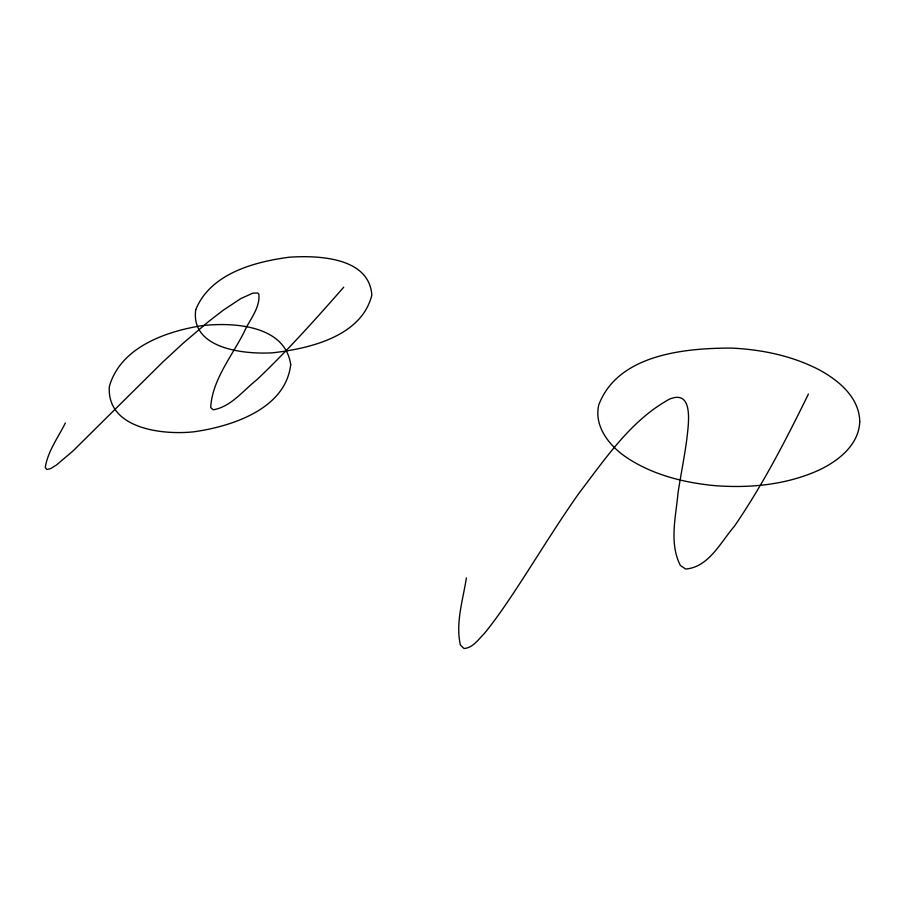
<?xml version="1.0" encoding="UTF-8"?>
<svg xmlns="http://www.w3.org/2000/svg" width="905" height="905" viewBox="0 0 905 905"><rect width="100%" height="100%" fill="white"/><g stroke="black" fill="none" stroke-linecap="round" stroke-linejoin="round"><path stroke-width="1.36" d="M466.38 577.922C462.998 599.936 455.407 622.753 460.396 645.05L464.05 648.534C473.168 647.799 478.564 639.168 484.526 633.285C495.295 620.117 504.854 606.045 514.278 591.904C535.986 558.973 556.405 525.183 579.177 492.942C605.411 458.722 630.864 420.225 669.61 399.082C694.542 388.879 688.151 426.051 686.85 438.959C684.44 456.968 680.832 474.774 678.049 492.716C675.933 516.495 668.965 543.023 680.334 565.421L685.651 569.03C708.751 567.265 720.799 541.937 734.408 526.246C763.006 484.514 786.207 439.4 808.425 394.037M65.386 422.986C58.169 437.42 47.841 451.176 45.25 467.41L46.868 469.537L50.725 468.575L56.585 464.899L73.09 450.882L162.866 361.977L182.867 343.493L208.817 321.343L223.365 310.144L240.877 298.537L252.868 293.141L257.54 293.028L258.83 294.046C260.493 307.824 249.395 319.963 244.112 332.067C231.929 356.355 212.155 379.874 210.707 407.589L213.207 409.807C231.047 406.809 243.219 390.451 256.805 379.806C287.507 350.62 315.822 319.046 343.719 287.19M290.697 364.579C285.742 408.958 231.94 426.346 194.236 431.753C163.443 435.248 106.654 429.14 109.313 386.718C120.127 347.611 165.129 331.649 201.283 325.766C232.472 322.067 285.064 324.748 290.697 364.579M859.75 421.73C858.856 444.932 838.347 460.962 819.014 470.091C786.287 484.944 749.431 488.44 713.909 485.555C683.422 482.546 652.607 474.774 626.826 457.659C609.812 446.357 593.827 426.787 598.714 405.078C617.663 354.375 684.859 348.052 731.376 348.086C761.15 349.466 791.117 355.552 817.826 369.116C837.906 379.648 859.399 397.08 859.75 421.73M195.74 309.748C190.254 349.262 245.278 354.545 272.88 352.78C309.465 348.606 361.581 336.445 371.819 295.166C369.342 257.088 317.666 255.233 289.159 257.224C254.09 261.873 210.288 273.672 195.74 309.748"/></g></svg>
